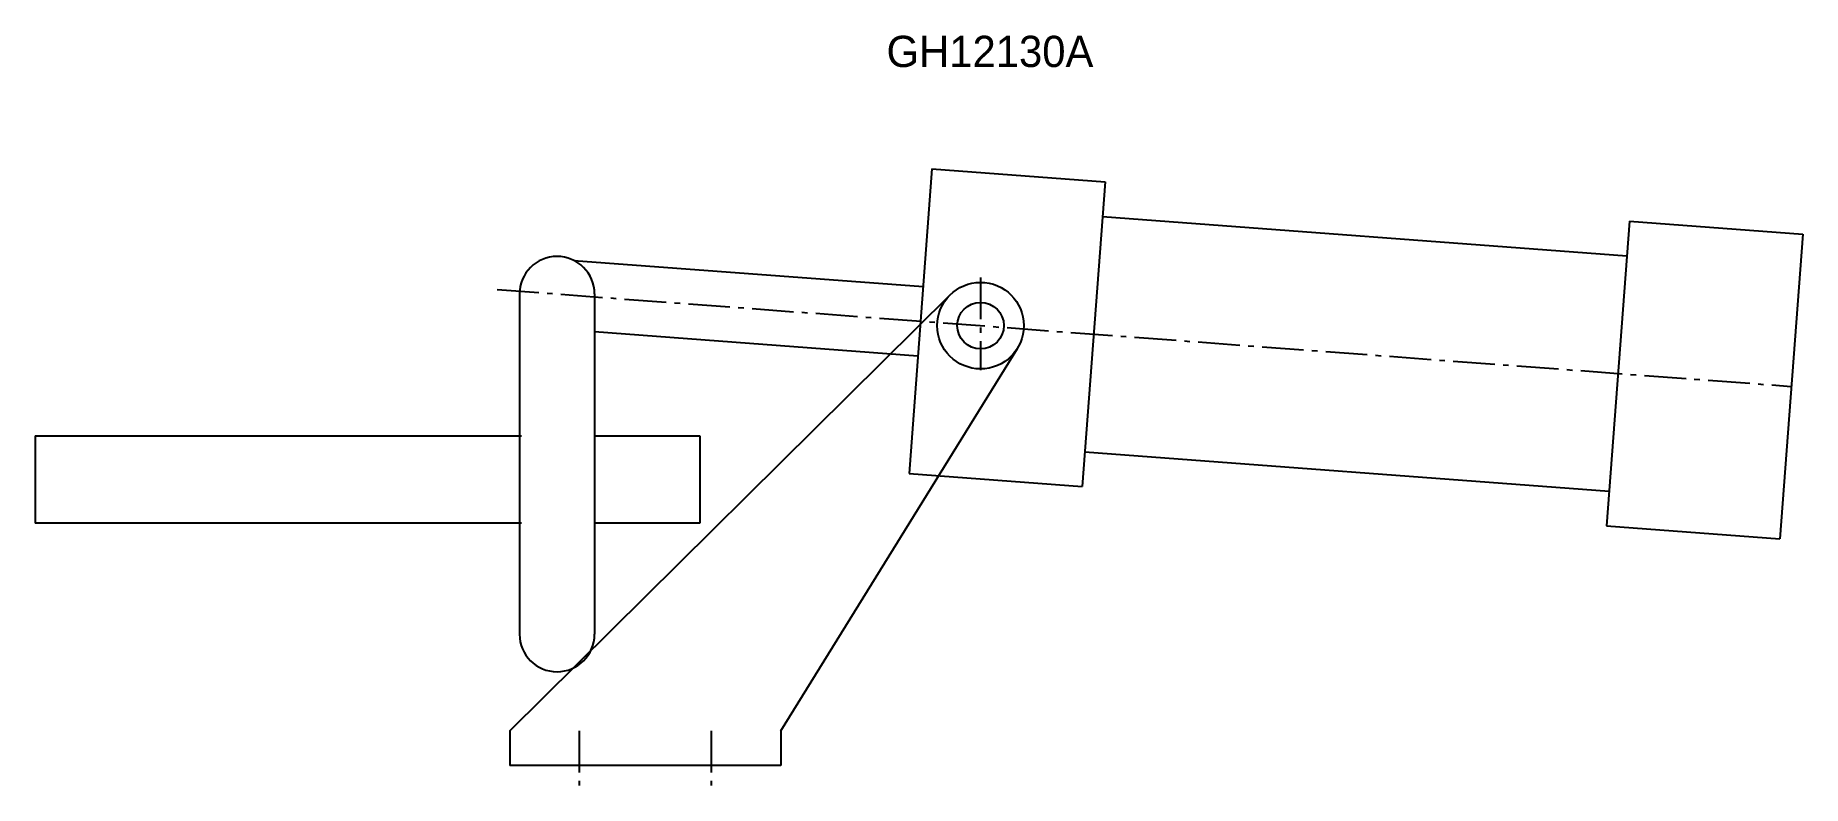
# Model space of a CAD drawing. Extents: x 81 to 336, y 112 to 220.
import ezdxf

# ---------------------------------------------------------------- set-up
doc = ezdxf.new("R2010")
doc.units = 0
doc.header["$MEASUREMENT"] = 0
doc.linetypes.add('SCENTER', pattern=[9.2, 6, -1.2, 0.8, -1.2])
for name, color, linetype in [('CON', 2, 'CONTINUOUS'), ('SCEN', 1, 'SCENTER'), ('UTI', 7, 'CONTINUOUS')]:
    doc.layers.add(name, color=color, linetype=linetype)

msp = doc.modelspace()

# ---------------------------------------------------------------- linework, layer by layer
at = {"layer": 'CON'}
for p, q in [((210.49, 200.48), (207.2, 156.61)), ((210.49, 200.48), (235.42, 198.61)), ((235.42, 198.61), (232.13, 154.74)), ((235.04, 193.63), (310.5, 187.97)), ((310.88, 192.96), (307.59, 149.08)), ((310.88, 192.96), (335.81, 191.09)), ((335.81, 191.09), (332.52, 147.21)), ((158.93, 187.3), (209.21, 183.53)), ((149.73, 119.55), (213.09, 182.32)), ((151.12, 182.47), (151.12, 133.46)), ((161.92, 182.47), (161.92, 133.46)), ((161.92, 177.05), (208.47, 173.56)), ((188.73, 119.55), (222.78, 174.62)), ((81.43, 162.02), (151.43, 162.02)), ((81.43, 162.02), (81.43, 149.45)), ((161.92, 162.02), (177.08, 162.02)), ((177.08, 162.02), (177.08, 149.45)), ((232.5, 159.72), (307.96, 154.07)), ((207.2, 156.61), (232.13, 154.74)), ((151.43, 149.45), (81.43, 149.45)), ((177.08, 149.45), (161.92, 149.45)), ((307.59, 149.08), (332.52, 147.21)), ((149.73, 119.55), (149.73, 114.55)), ((188.73, 119.55), (188.73, 114.55)), ((188.73, 114.55), (149.73, 114.55))]:
    msp.add_line(p, q, dxfattribs=at)
for radius in [6.23, 3.35]:
    msp.add_circle((217.48, 177.9), radius, dxfattribs=at)
for centre, start, end in [((156.52, 182.47), 0, 180), ((156.52, 133.46), 180, 0)]:
    msp.add_arc(centre, 5.4, start, end, dxfattribs=at)
at = {"layer": 'SCEN'}
for p, q in [((217.48, 184.85), (217.48, 171.47)), ((147.9, 183.11), (334.16, 169.15)), ((159.73, 119.55), (159.73, 111.66)), ((178.73, 119.55), (178.73, 111.66))]:
    msp.add_line(p, q, dxfattribs=at)

# ---------------------------------------------------------------- texts
at = {"layer": 'UTI'}
msp.add_text('GH12130A', height=4.5, dxfattribs=at).set_placement((203.95, 215.14))

doc.saveas('drawing.dxf')
